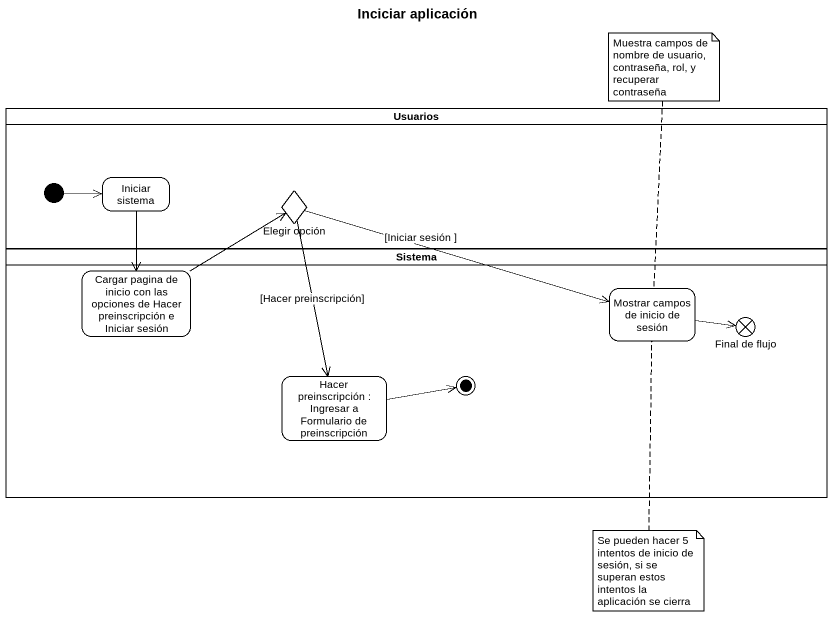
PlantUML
@startuml
title Inciciar aplicación
hide empty description
state Usuarios <<partition>> {
  state "Iniciar sistema" as Iniciar_sistema
  state "Elegir opción" as Elegir_opción <<choice>>
  [*] -right-> Iniciar_sistema
}
state Sistema <<partition>> {
  state "Cargar pagina de inicio con las opciones de Hacer preinscripción e Iniciar sesión" as Cargar_pagina_de_inicio_con
  state "Mostrar campos de inicio de sesión" as Mostrar_campos_de_inicio_de
  state "Final de flujo" as Final_de_flujo <<end>>
  state "Hacer preinscripción : Ingresar a Formulario de preinscripción" as Hacer_preinscripción
  Hacer_preinscripción -right-> [*]
}
Iniciar_sistema --> Cargar_pagina_de_inicio_con
Elegir_opción -right-> Mostrar_campos_de_inicio_de : [Iniciar sesión ]
Elegir_opción --> Hacer_preinscripción : [Hacer preinscripción]
Cargar_pagina_de_inicio_con -up-> Elegir_opción
Mostrar_campos_de_inicio_de -right-> Final_de_flujo
note top of Mostrar_campos_de_inicio_de : Muestra campos de nombre de usuario, contraseña, rol, y recuperar contraseña
note bottom of Mostrar_campos_de_inicio_de : Se pueden hacer 5 intentos de inicio de sesión, si se superan estos intentos la aplicación se cierra
@enduml
